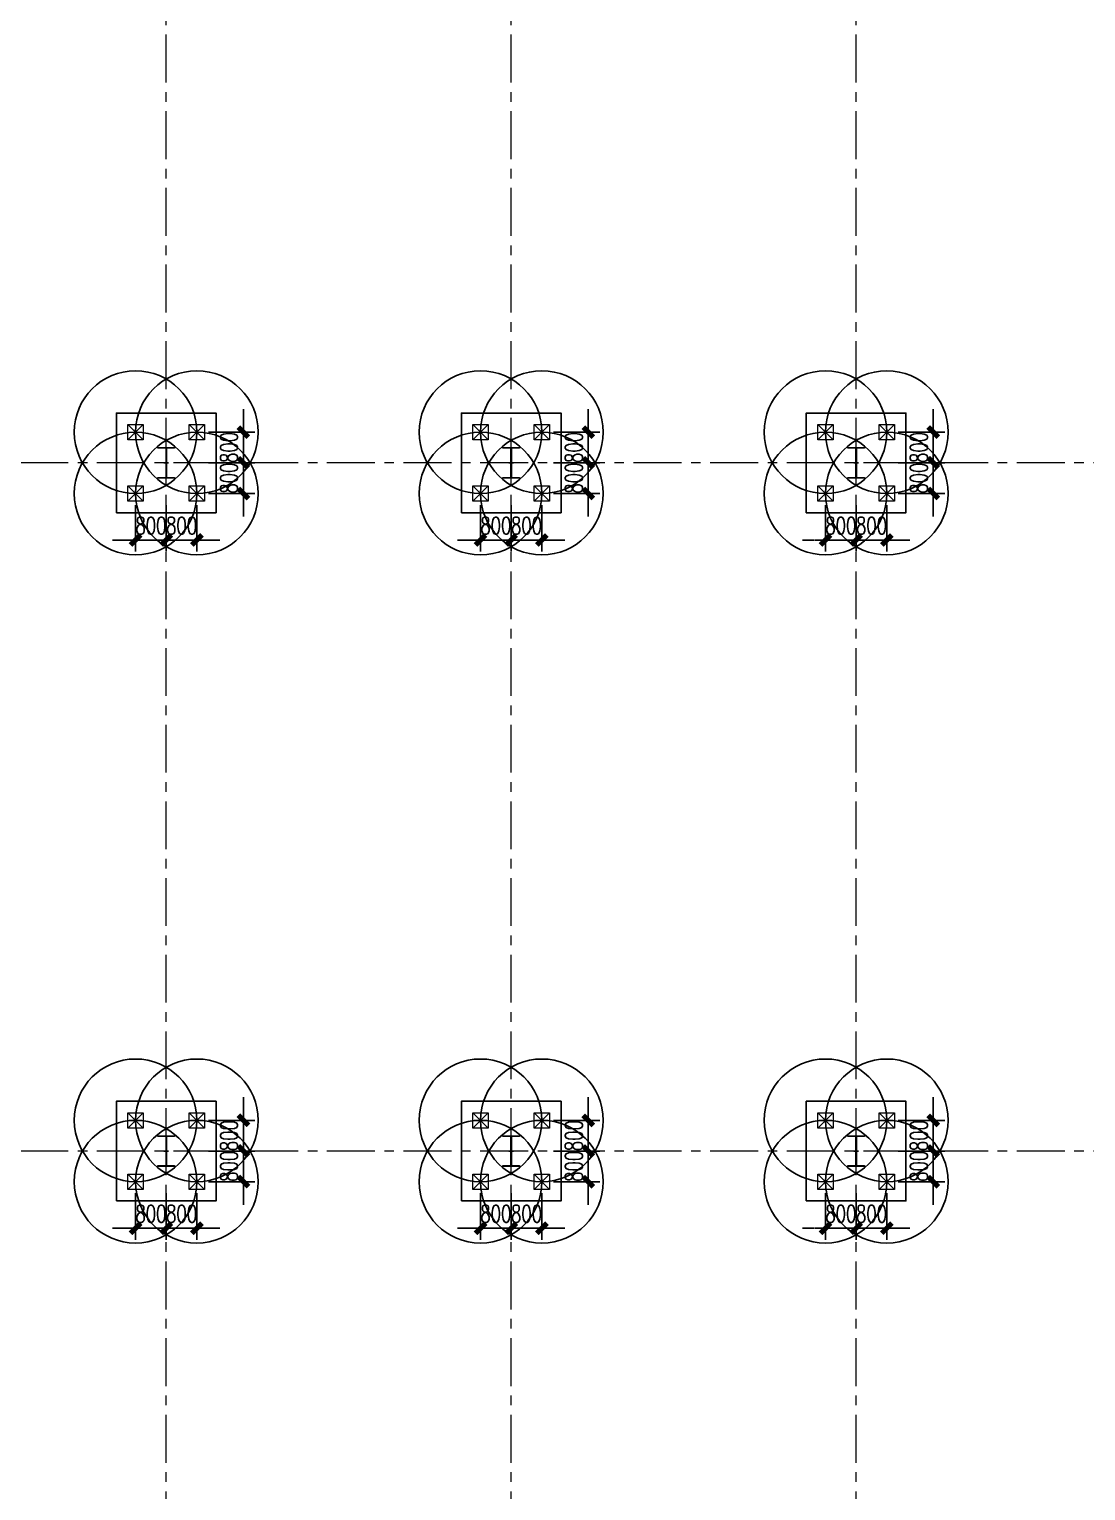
# Model space of a CAD drawing. Extents: x -1201378 to 2367219, y -619313 to 244905.
# Drawn here: x -831333 to -803767, y -246160 to -208038 of the extents above; entities that cross this region are included whole.
import ezdxf

# ---------------------------------------------------------------- set-up
doc = ezdxf.new("R2010")
doc.units = 0
doc.header["$LTSCALE"] = 1000
doc.linetypes.add('CENTER', pattern=[2, 1.25, -0.25, 0.25, -0.25])
doc.layers.get('0').update_dxf_attribs({"linetype": 'CONTINUOUS'})
doc.layers.get('Defpoints').update_dxf_attribs({"linetype": 'CONTINUOUS'})
for name, color, linetype in [('A-WINDOW', 140, 'CONTINUOUS'), ('S-DIMZ', 115, 'CONTINUOUS'), ('S-DOTE1', 140, 'CENTER'), ('S-HATCH1-W', 252, 'CONTINUOUS')]:
    doc.layers.add(name, color=color, linetype=linetype)
for name, color, linetype, lineweight in [('S-axis', 111, 'CONTINUOUS', 0), ('S-col', 2, 'CONTINUOUS', 0), ('S-dote', 5, 'CENTER', 0), ('S-zhuang', 1, 'CONTINUOUS', 0)]:
    doc.layers.add(name, color=color, linetype=linetype, lineweight=lineweight)
doc.styles.add('SS1', font='tj-romans1.shx', dxfattribs={"width": 0.7, "bigfont": 'tj-hztxt1.shx'})
doc.dimstyles.new('S-150-ARCHI', dxfattribs={"dimscale": 150, "dimtxt": 3, "dimasz": 2, "dimexe": 2, "dimexo": 2, "dimgap": 1, "dimtad": 1, "dimdec": 0, "dimzin": 0, "dimdsep": 46, "dimtxsty": 'SS1', "dimblk1": 'TT', "dimblk2": 'TT', "dimsah": 1, "dimcen": 1, "dimclrd": 256, "dimclre": 256, "dimclrt": 256, "dimadec": 0, "dimazin": 0, "dimtfac": 1, "dimtdec": 0, "dimtix": 1, "dimtmove": 2, "dimatfit": 0, "dimldrblk": 'TT', "dimfxl": 2, "dimtolj": 1, "dimtzin": 0, "dimarcsym": 0})

# ---------------------------------------------------------------- blocks, each defined once
blk = doc.blocks.new('w42343243')
at = {"layer": 'S-col'}
blk.add_lwpolyline([(-165069, 621020), (-164639, 621020), (-164639, 621002), (-164848, 621002), (-164848, 620238), (-164639, 620238), (-164639, 620220), (-165069, 620220), (-165069, 620238), (-164860, 620238), (-164860, 621002), (-165069, 621002)], close=True, dxfattribs=at)
blk = doc.blocks.new('42343')
at = {"layer": 'A-WINDOW'}
for p in [(-108000, -35800), (-99000, -35800), (-90000, -35800), (-108000, -53750), (-99000, -53750), (-90000, -53750)]:
    blk.add_blockref('w42343243', p, dxfattribs=at)
blk = doc.blocks.new('3#轴网')
at = {"layer": 'S-dote'}
for p, q in [((-227758.5, -363428.2), (-227758.5, -277948.2)), ((-218758.5, -363428.2), (-218758.5, -277944.2)), ((-209758.5, -363428.2), (-209758.5, -277944.2)), ((-78316.2, -319348.2), (-273210.6, -319348.2)), ((-78316.2, -337298.2), (-273210.6, -337298.2))]:
    blk.add_line(p, q, dxfattribs=at)
blk = doc.blocks.new('S-ZHUANG-400')
at = {"layer": 'S-zhuang'}
for p, q in [((200, -200), (-200, 200)), ((-200, -200), (200, 200))]:
    blk.add_line(p, q, dxfattribs=at)
blk.add_lwpolyline([(-200, 200), (200, 200), (200, -200), (-200, -200)], close=True, dxfattribs=at)
blk = doc.blocks.new('CT4')
at = {"layer": 'Defpoints'}
for centre in [(-100831, -168442), (-99231, -168442), (-100831, -170042), (-99231, -170042)]:
    blk.add_circle(centre, 1600, dxfattribs=at)
at = {"layer": 'S-DOTE1', "ltscale": 0.25}
for p, q in [((-99971, -169242), (-100091, -169242)), ((-100031, -169182), (-100031, -169302))]:
    blk.add_line(p, q, dxfattribs=at)
at = {"layer": 'S-HATCH1-W'}
blk.add_lwpolyline([(-101331, -170542), (-101331, -167942), (-98731, -167942), (-98731, -170542)], close=True, dxfattribs=at)
at = {"layer": 'S-zhuang', "rotation": 90.00000000000001}
for p in [(-100831, -168442), (-99231, -168442), (-100831, -170042), (-99231, -170042)]:
    blk.add_blockref('S-ZHUANG-400', p, dxfattribs=at)
blk = doc.blocks.new('TT')
blk.add_line((-0.97, 0), (0.97, 0))
at = {"const_width": 0.45}
blk.add_lwpolyline([(-0.44, -0.44), (0.44, 0.44)], dxfattribs=at)
blk = doc.blocks.new('*D544')
at = {"layer": 'Defpoints', "color": 0, "transparency": 16777216}
for p in [(-828558, -238098), (-827758, -238098), (-827758, -239311)]:
    blk.add_point(p, dxfattribs=at)
at = {"layer": 'S-DIMZ', "lineweight": -2, "transparency": 16777216}
for p, q in [((-828558, -238398), (-828558, -239611)), ((-827758, -238398), (-827758, -239611)), ((-828858, -239311), (-829158, -239311)), ((-828558, -239311), (-827758, -239311)), ((-827458, -239311), (-827158, -239311))]:
    blk.add_line(p, q, dxfattribs=at)
at = {"layer": 'S-DIMZ', "lineweight": -2, "transparency": 16777216, "xscale": 300, "yscale": 300, "zscale": 300}
blk.add_blockref('TT', (-828558, -239311), dxfattribs=at)
at = {"layer": 'S-DIMZ', "lineweight": -2, "transparency": 16777216, "xscale": 300, "yscale": 300, "zscale": 300, "rotation": 180}
blk.add_blockref('TT', (-827758, -239311), dxfattribs=at)
at = {"layer": 'S-DIMZ', "transparency": 16777216, "insert": (-828158, -238936), "char_height": 450, "attachment_point": 5, "style": 'SS1'}
blk.add_mtext('\\A1;800', dxfattribs=at)
blk = doc.blocks.new('*D545')
at = {"layer": 'Defpoints', "color": 0, "transparency": 16777216}
for p in [(-827758, -238098), (-826958, -238098), (-826958, -239311)]:
    blk.add_point(p, dxfattribs=at)
at = {"layer": 'S-DIMZ', "lineweight": -2, "transparency": 16777216}
for p, q in [((-827758, -238398), (-827758, -239611)), ((-826958, -238398), (-826958, -239611)), ((-828058, -239311), (-828358, -239311)), ((-827758, -239311), (-826958, -239311)), ((-826658, -239311), (-826358, -239311))]:
    blk.add_line(p, q, dxfattribs=at)
at = {"layer": 'S-DIMZ', "lineweight": -2, "transparency": 16777216, "xscale": 300, "yscale": 300, "zscale": 300}
blk.add_blockref('TT', (-827758, -239311), dxfattribs=at)
at = {"layer": 'S-DIMZ', "lineweight": -2, "transparency": 16777216, "xscale": 300, "yscale": 300, "zscale": 300, "rotation": 180}
blk.add_blockref('TT', (-826958, -239311), dxfattribs=at)
at = {"layer": 'S-DIMZ', "transparency": 16777216, "insert": (-827358, -238936), "char_height": 450, "attachment_point": 5, "style": 'SS1'}
blk.add_mtext('\\A1;800', dxfattribs=at)
blk = doc.blocks.new('*D546')
at = {"layer": 'Defpoints', "color": 0, "transparency": 16777216}
for p in [(-826958, -236498), (-826958, -237298), (-825746, -237298)]:
    blk.add_point(p, dxfattribs=at)
at = {"layer": 'S-DIMZ', "lineweight": -2, "transparency": 16777216}
for p, q in [((-825746, -236198), (-825746, -235898)), ((-826658, -236498), (-825446, -236498)), ((-825746, -236498), (-825746, -237298)), ((-826658, -237298), (-825446, -237298)), ((-825746, -237598), (-825746, -237898))]:
    blk.add_line(p, q, dxfattribs=at)
at = {"layer": 'S-DIMZ', "lineweight": -2, "transparency": 16777216, "xscale": 300, "yscale": 300, "zscale": 300}
for p, rotation in [((-825746, -236498), 270), ((-825746, -237298), 90)]:
    blk.add_blockref('TT', p, dxfattribs=dict(at, rotation=rotation))
at = {"layer": 'S-DIMZ', "transparency": 16777216, "insert": (-826121, -236898), "char_height": 450, "attachment_point": 5, "rotation": 90, "style": 'SS1'}
blk.add_mtext('\\A1;800', dxfattribs=at)
blk = doc.blocks.new('*D547')
at = {"layer": 'Defpoints', "color": 0, "transparency": 16777216}
for p in [(-826958, -237298), (-826958, -238098), (-825746, -238098)]:
    blk.add_point(p, dxfattribs=at)
at = {"layer": 'S-DIMZ', "lineweight": -2, "transparency": 16777216}
for p, q in [((-825746, -236998), (-825746, -236698)), ((-826658, -237298), (-825446, -237298)), ((-825746, -237298), (-825746, -238098)), ((-826658, -238098), (-825446, -238098)), ((-825746, -238398), (-825746, -238698))]:
    blk.add_line(p, q, dxfattribs=at)
at = {"layer": 'S-DIMZ', "lineweight": -2, "transparency": 16777216, "xscale": 300, "yscale": 300, "zscale": 300}
for p, rotation in [((-825746, -237298), 270), ((-825746, -238098), 90)]:
    blk.add_blockref('TT', p, dxfattribs=dict(at, rotation=rotation))
at = {"layer": 'S-DIMZ', "transparency": 16777216, "insert": (-826121, -237698), "char_height": 450, "attachment_point": 5, "rotation": 90, "style": 'SS1'}
blk.add_mtext('\\A1;800', dxfattribs=at)
blk = doc.blocks.new('*D548')
at = {"layer": 'Defpoints', "color": 0, "transparency": 16777216}
for p in [(-828558, -220148), (-827758, -220148), (-827758, -221361)]:
    blk.add_point(p, dxfattribs=at)
at = {"layer": 'S-DIMZ', "lineweight": -2, "transparency": 16777216}
for p, q in [((-828558, -220448), (-828558, -221661)), ((-827758, -220448), (-827758, -221661)), ((-828858, -221361), (-829158, -221361)), ((-828558, -221361), (-827758, -221361)), ((-827458, -221361), (-827158, -221361))]:
    blk.add_line(p, q, dxfattribs=at)
at = {"layer": 'S-DIMZ', "lineweight": -2, "transparency": 16777216, "xscale": 300, "yscale": 300, "zscale": 300}
blk.add_blockref('TT', (-828558, -221361), dxfattribs=at)
at = {"layer": 'S-DIMZ', "lineweight": -2, "transparency": 16777216, "xscale": 300, "yscale": 300, "zscale": 300, "rotation": 180}
blk.add_blockref('TT', (-827758, -221361), dxfattribs=at)
at = {"layer": 'S-DIMZ', "transparency": 16777216, "insert": (-828158, -220986), "char_height": 450, "attachment_point": 5, "style": 'SS1'}
blk.add_mtext('\\A1;800', dxfattribs=at)
blk = doc.blocks.new('*D549')
at = {"layer": 'Defpoints', "color": 0, "transparency": 16777216}
for p in [(-827758, -220148), (-826958, -220148), (-826958, -221361)]:
    blk.add_point(p, dxfattribs=at)
at = {"layer": 'S-DIMZ', "lineweight": -2, "transparency": 16777216}
for p, q in [((-827758, -220448), (-827758, -221661)), ((-826958, -220448), (-826958, -221661)), ((-828058, -221361), (-828358, -221361)), ((-827758, -221361), (-826958, -221361)), ((-826658, -221361), (-826358, -221361))]:
    blk.add_line(p, q, dxfattribs=at)
at = {"layer": 'S-DIMZ', "lineweight": -2, "transparency": 16777216, "xscale": 300, "yscale": 300, "zscale": 300}
blk.add_blockref('TT', (-827758, -221361), dxfattribs=at)
at = {"layer": 'S-DIMZ', "lineweight": -2, "transparency": 16777216, "xscale": 300, "yscale": 300, "zscale": 300, "rotation": 180}
blk.add_blockref('TT', (-826958, -221361), dxfattribs=at)
at = {"layer": 'S-DIMZ', "transparency": 16777216, "insert": (-827358, -220986), "char_height": 450, "attachment_point": 5, "style": 'SS1'}
blk.add_mtext('\\A1;800', dxfattribs=at)
blk = doc.blocks.new('*D550')
at = {"layer": 'Defpoints', "color": 0, "transparency": 16777216}
for p in [(-826958, -218548), (-826958, -219348), (-825746, -219348)]:
    blk.add_point(p, dxfattribs=at)
at = {"layer": 'S-DIMZ', "lineweight": -2, "transparency": 16777216}
for p, q in [((-825746, -218248), (-825746, -217948)), ((-826658, -218548), (-825446, -218548)), ((-825746, -218548), (-825746, -219348)), ((-826658, -219348), (-825446, -219348)), ((-825746, -219648), (-825746, -219948))]:
    blk.add_line(p, q, dxfattribs=at)
at = {"layer": 'S-DIMZ', "lineweight": -2, "transparency": 16777216, "xscale": 300, "yscale": 300, "zscale": 300}
for p, rotation in [((-825746, -218548), 270), ((-825746, -219348), 90)]:
    blk.add_blockref('TT', p, dxfattribs=dict(at, rotation=rotation))
at = {"layer": 'S-DIMZ', "transparency": 16777216, "insert": (-826121, -218948), "char_height": 450, "attachment_point": 5, "rotation": 90, "style": 'SS1'}
blk.add_mtext('\\A1;800', dxfattribs=at)
blk = doc.blocks.new('*D551')
at = {"layer": 'Defpoints', "color": 0, "transparency": 16777216}
for p in [(-826958, -219348), (-826958, -220148), (-825746, -220148)]:
    blk.add_point(p, dxfattribs=at)
at = {"layer": 'S-DIMZ', "lineweight": -2, "transparency": 16777216}
for p, q in [((-825746, -219048), (-825746, -218748)), ((-826658, -219348), (-825446, -219348)), ((-825746, -219348), (-825746, -220148)), ((-826658, -220148), (-825446, -220148)), ((-825746, -220448), (-825746, -220748))]:
    blk.add_line(p, q, dxfattribs=at)
at = {"layer": 'S-DIMZ', "lineweight": -2, "transparency": 16777216, "xscale": 300, "yscale": 300, "zscale": 300}
for p, rotation in [((-825746, -219348), 270), ((-825746, -220148), 90)]:
    blk.add_blockref('TT', p, dxfattribs=dict(at, rotation=rotation))
at = {"layer": 'S-DIMZ', "transparency": 16777216, "insert": (-826121, -219748), "char_height": 450, "attachment_point": 5, "rotation": 90, "style": 'SS1'}
blk.add_mtext('\\A1;800', dxfattribs=at)
blk = doc.blocks.new('*D578')
at = {"layer": 'Defpoints', "color": 0, "transparency": 16777216}
for p in [(-819558, -238098), (-818758, -238098), (-818758, -239311)]:
    blk.add_point(p, dxfattribs=at)
at = {"layer": 'S-DIMZ', "lineweight": -2, "transparency": 16777216}
for p, q in [((-819558, -238398), (-819558, -239611)), ((-818758, -238398), (-818758, -239611)), ((-819858, -239311), (-820158, -239311)), ((-819558, -239311), (-818758, -239311)), ((-818458, -239311), (-818158, -239311))]:
    blk.add_line(p, q, dxfattribs=at)
at = {"layer": 'S-DIMZ', "lineweight": -2, "transparency": 16777216, "xscale": 300, "yscale": 300, "zscale": 300}
blk.add_blockref('TT', (-819558, -239311), dxfattribs=at)
at = {"layer": 'S-DIMZ', "lineweight": -2, "transparency": 16777216, "xscale": 300, "yscale": 300, "zscale": 300, "rotation": 180}
blk.add_blockref('TT', (-818758, -239311), dxfattribs=at)
at = {"layer": 'S-DIMZ', "transparency": 16777216, "insert": (-819158, -238936), "char_height": 450, "attachment_point": 5, "style": 'SS1'}
blk.add_mtext('\\A1;800', dxfattribs=at)
blk = doc.blocks.new('*D579')
at = {"layer": 'Defpoints', "color": 0, "transparency": 16777216}
for p in [(-818758, -238098), (-817958, -238098), (-817958, -239311)]:
    blk.add_point(p, dxfattribs=at)
at = {"layer": 'S-DIMZ', "lineweight": -2, "transparency": 16777216}
for p, q in [((-818758, -238398), (-818758, -239611)), ((-817958, -238398), (-817958, -239611)), ((-819058, -239311), (-819358, -239311)), ((-818758, -239311), (-817958, -239311)), ((-817658, -239311), (-817358, -239311))]:
    blk.add_line(p, q, dxfattribs=at)
at = {"layer": 'S-DIMZ', "lineweight": -2, "transparency": 16777216, "xscale": 300, "yscale": 300, "zscale": 300}
blk.add_blockref('TT', (-818758, -239311), dxfattribs=at)
at = {"layer": 'S-DIMZ', "lineweight": -2, "transparency": 16777216, "xscale": 300, "yscale": 300, "zscale": 300, "rotation": 180}
blk.add_blockref('TT', (-817958, -239311), dxfattribs=at)
at = {"layer": 'S-DIMZ', "transparency": 16777216, "insert": (-818358, -238936), "char_height": 450, "attachment_point": 5, "style": 'SS1'}
blk.add_mtext('\\A1;800', dxfattribs=at)
blk = doc.blocks.new('*D580')
at = {"layer": 'Defpoints', "color": 0, "transparency": 16777216}
for p in [(-817958, -236498), (-817958, -237298), (-816746, -237298)]:
    blk.add_point(p, dxfattribs=at)
at = {"layer": 'S-DIMZ', "lineweight": -2, "transparency": 16777216}
for p, q in [((-816746, -236198), (-816746, -235898)), ((-817658, -236498), (-816446, -236498)), ((-816746, -236498), (-816746, -237298)), ((-817658, -237298), (-816446, -237298)), ((-816746, -237598), (-816746, -237898))]:
    blk.add_line(p, q, dxfattribs=at)
at = {"layer": 'S-DIMZ', "lineweight": -2, "transparency": 16777216, "xscale": 300, "yscale": 300, "zscale": 300}
for p, rotation in [((-816746, -236498), 270), ((-816746, -237298), 90)]:
    blk.add_blockref('TT', p, dxfattribs=dict(at, rotation=rotation))
at = {"layer": 'S-DIMZ', "transparency": 16777216, "insert": (-817121, -236898), "char_height": 450, "attachment_point": 5, "rotation": 90, "style": 'SS1'}
blk.add_mtext('\\A1;800', dxfattribs=at)
blk = doc.blocks.new('*D581')
at = {"layer": 'Defpoints', "color": 0, "transparency": 16777216}
for p in [(-817958, -237298), (-817958, -238098), (-816746, -238098)]:
    blk.add_point(p, dxfattribs=at)
at = {"layer": 'S-DIMZ', "lineweight": -2, "transparency": 16777216}
for p, q in [((-816746, -236998), (-816746, -236698)), ((-817658, -237298), (-816446, -237298)), ((-816746, -237298), (-816746, -238098)), ((-817658, -238098), (-816446, -238098)), ((-816746, -238398), (-816746, -238698))]:
    blk.add_line(p, q, dxfattribs=at)
at = {"layer": 'S-DIMZ', "lineweight": -2, "transparency": 16777216, "xscale": 300, "yscale": 300, "zscale": 300}
for p, rotation in [((-816746, -237298), 270), ((-816746, -238098), 90)]:
    blk.add_blockref('TT', p, dxfattribs=dict(at, rotation=rotation))
at = {"layer": 'S-DIMZ', "transparency": 16777216, "insert": (-817121, -237698), "char_height": 450, "attachment_point": 5, "rotation": 90, "style": 'SS1'}
blk.add_mtext('\\A1;800', dxfattribs=at)
blk = doc.blocks.new('*D570')
at = {"layer": 'Defpoints', "color": 0, "transparency": 16777216}
for p in [(-819558, -220148), (-818758, -220148), (-818758, -221361)]:
    blk.add_point(p, dxfattribs=at)
at = {"layer": 'S-DIMZ', "lineweight": -2, "transparency": 16777216}
for p, q in [((-819558, -220448), (-819558, -221661)), ((-818758, -220448), (-818758, -221661)), ((-819858, -221361), (-820158, -221361)), ((-819558, -221361), (-818758, -221361)), ((-818458, -221361), (-818158, -221361))]:
    blk.add_line(p, q, dxfattribs=at)
at = {"layer": 'S-DIMZ', "lineweight": -2, "transparency": 16777216, "xscale": 300, "yscale": 300, "zscale": 300}
blk.add_blockref('TT', (-819558, -221361), dxfattribs=at)
at = {"layer": 'S-DIMZ', "lineweight": -2, "transparency": 16777216, "xscale": 300, "yscale": 300, "zscale": 300, "rotation": 180}
blk.add_blockref('TT', (-818758, -221361), dxfattribs=at)
at = {"layer": 'S-DIMZ', "transparency": 16777216, "insert": (-819158, -220986), "char_height": 450, "attachment_point": 5, "style": 'SS1'}
blk.add_mtext('\\A1;800', dxfattribs=at)
blk = doc.blocks.new('*D571')
at = {"layer": 'Defpoints', "color": 0, "transparency": 16777216}
for p in [(-818758, -220148), (-817958, -220148), (-817958, -221361)]:
    blk.add_point(p, dxfattribs=at)
at = {"layer": 'S-DIMZ', "lineweight": -2, "transparency": 16777216}
for p, q in [((-818758, -220448), (-818758, -221661)), ((-817958, -220448), (-817958, -221661)), ((-819058, -221361), (-819358, -221361)), ((-818758, -221361), (-817958, -221361)), ((-817658, -221361), (-817358, -221361))]:
    blk.add_line(p, q, dxfattribs=at)
at = {"layer": 'S-DIMZ', "lineweight": -2, "transparency": 16777216, "xscale": 300, "yscale": 300, "zscale": 300}
blk.add_blockref('TT', (-818758, -221361), dxfattribs=at)
at = {"layer": 'S-DIMZ', "lineweight": -2, "transparency": 16777216, "xscale": 300, "yscale": 300, "zscale": 300, "rotation": 180}
blk.add_blockref('TT', (-817958, -221361), dxfattribs=at)
at = {"layer": 'S-DIMZ', "transparency": 16777216, "insert": (-818358, -220986), "char_height": 450, "attachment_point": 5, "style": 'SS1'}
blk.add_mtext('\\A1;800', dxfattribs=at)
blk = doc.blocks.new('*D572')
at = {"layer": 'Defpoints', "color": 0, "transparency": 16777216}
for p in [(-817958, -218548), (-817958, -219348), (-816746, -219348)]:
    blk.add_point(p, dxfattribs=at)
at = {"layer": 'S-DIMZ', "lineweight": -2, "transparency": 16777216}
for p, q in [((-816746, -218248), (-816746, -217948)), ((-817658, -218548), (-816446, -218548)), ((-816746, -218548), (-816746, -219348)), ((-817658, -219348), (-816446, -219348)), ((-816746, -219648), (-816746, -219948))]:
    blk.add_line(p, q, dxfattribs=at)
at = {"layer": 'S-DIMZ', "lineweight": -2, "transparency": 16777216, "xscale": 300, "yscale": 300, "zscale": 300}
for p, rotation in [((-816746, -218548), 270), ((-816746, -219348), 90)]:
    blk.add_blockref('TT', p, dxfattribs=dict(at, rotation=rotation))
at = {"layer": 'S-DIMZ', "transparency": 16777216, "insert": (-817121, -218948), "char_height": 450, "attachment_point": 5, "rotation": 90, "style": 'SS1'}
blk.add_mtext('\\A1;800', dxfattribs=at)
blk = doc.blocks.new('*D573')
at = {"layer": 'Defpoints', "color": 0, "transparency": 16777216}
for p in [(-817958, -219348), (-817958, -220148), (-816746, -220148)]:
    blk.add_point(p, dxfattribs=at)
at = {"layer": 'S-DIMZ', "lineweight": -2, "transparency": 16777216}
for p, q in [((-816746, -219048), (-816746, -218748)), ((-817658, -219348), (-816446, -219348)), ((-816746, -219348), (-816746, -220148)), ((-817658, -220148), (-816446, -220148)), ((-816746, -220448), (-816746, -220748))]:
    blk.add_line(p, q, dxfattribs=at)
at = {"layer": 'S-DIMZ', "lineweight": -2, "transparency": 16777216, "xscale": 300, "yscale": 300, "zscale": 300}
for p, rotation in [((-816746, -219348), 270), ((-816746, -220148), 90)]:
    blk.add_blockref('TT', p, dxfattribs=dict(at, rotation=rotation))
at = {"layer": 'S-DIMZ', "transparency": 16777216, "insert": (-817121, -219748), "char_height": 450, "attachment_point": 5, "rotation": 90, "style": 'SS1'}
blk.add_mtext('\\A1;800', dxfattribs=at)
blk = doc.blocks.new('*D594')
at = {"layer": 'Defpoints', "color": 0, "transparency": 16777216}
for p in [(-810558, -238098), (-809758, -238098), (-809758, -239311)]:
    blk.add_point(p, dxfattribs=at)
at = {"layer": 'S-DIMZ', "lineweight": -2, "transparency": 16777216}
for p, q in [((-810558, -238398), (-810558, -239611)), ((-809758, -238398), (-809758, -239611)), ((-810858, -239311), (-811158, -239311)), ((-810558, -239311), (-809758, -239311)), ((-809458, -239311), (-809158, -239311))]:
    blk.add_line(p, q, dxfattribs=at)
at = {"layer": 'S-DIMZ', "lineweight": -2, "transparency": 16777216, "xscale": 300, "yscale": 300, "zscale": 300}
blk.add_blockref('TT', (-810558, -239311), dxfattribs=at)
at = {"layer": 'S-DIMZ', "lineweight": -2, "transparency": 16777216, "xscale": 300, "yscale": 300, "zscale": 300, "rotation": 180}
blk.add_blockref('TT', (-809758, -239311), dxfattribs=at)
at = {"layer": 'S-DIMZ', "transparency": 16777216, "insert": (-810158, -238936), "char_height": 450, "attachment_point": 5, "style": 'SS1'}
blk.add_mtext('\\A1;800', dxfattribs=at)
blk = doc.blocks.new('*D595')
at = {"layer": 'Defpoints', "color": 0, "transparency": 16777216}
for p in [(-809758, -238098), (-808958, -238098), (-808958, -239311)]:
    blk.add_point(p, dxfattribs=at)
at = {"layer": 'S-DIMZ', "lineweight": -2, "transparency": 16777216}
for p, q in [((-809758, -238398), (-809758, -239611)), ((-808958, -238398), (-808958, -239611)), ((-810058, -239311), (-810358, -239311)), ((-809758, -239311), (-808958, -239311)), ((-808658, -239311), (-808358, -239311))]:
    blk.add_line(p, q, dxfattribs=at)
at = {"layer": 'S-DIMZ', "lineweight": -2, "transparency": 16777216, "xscale": 300, "yscale": 300, "zscale": 300}
blk.add_blockref('TT', (-809758, -239311), dxfattribs=at)
at = {"layer": 'S-DIMZ', "lineweight": -2, "transparency": 16777216, "xscale": 300, "yscale": 300, "zscale": 300, "rotation": 180}
blk.add_blockref('TT', (-808958, -239311), dxfattribs=at)
at = {"layer": 'S-DIMZ', "transparency": 16777216, "insert": (-809358, -238936), "char_height": 450, "attachment_point": 5, "style": 'SS1'}
blk.add_mtext('\\A1;800', dxfattribs=at)
blk = doc.blocks.new('*D596')
at = {"layer": 'Defpoints', "color": 0, "transparency": 16777216}
for p in [(-808958, -236498), (-808958, -237298), (-807746, -237298)]:
    blk.add_point(p, dxfattribs=at)
at = {"layer": 'S-DIMZ', "lineweight": -2, "transparency": 16777216}
for p, q in [((-807746, -236198), (-807746, -235898)), ((-808658, -236498), (-807446, -236498)), ((-807746, -236498), (-807746, -237298)), ((-808658, -237298), (-807446, -237298)), ((-807746, -237598), (-807746, -237898))]:
    blk.add_line(p, q, dxfattribs=at)
at = {"layer": 'S-DIMZ', "lineweight": -2, "transparency": 16777216, "xscale": 300, "yscale": 300, "zscale": 300}
for p, rotation in [((-807746, -236498), 270), ((-807746, -237298), 90)]:
    blk.add_blockref('TT', p, dxfattribs=dict(at, rotation=rotation))
at = {"layer": 'S-DIMZ', "transparency": 16777216, "insert": (-808121, -236898), "char_height": 450, "attachment_point": 5, "rotation": 90, "style": 'SS1'}
blk.add_mtext('\\A1;800', dxfattribs=at)
blk = doc.blocks.new('*D597')
at = {"layer": 'Defpoints', "color": 0, "transparency": 16777216}
for p in [(-808958, -237298), (-808958, -238098), (-807746, -238098)]:
    blk.add_point(p, dxfattribs=at)
at = {"layer": 'S-DIMZ', "lineweight": -2, "transparency": 16777216}
for p, q in [((-807746, -236998), (-807746, -236698)), ((-808658, -237298), (-807446, -237298)), ((-807746, -237298), (-807746, -238098)), ((-808658, -238098), (-807446, -238098)), ((-807746, -238398), (-807746, -238698))]:
    blk.add_line(p, q, dxfattribs=at)
at = {"layer": 'S-DIMZ', "lineweight": -2, "transparency": 16777216, "xscale": 300, "yscale": 300, "zscale": 300}
for p, rotation in [((-807746, -237298), 270), ((-807746, -238098), 90)]:
    blk.add_blockref('TT', p, dxfattribs=dict(at, rotation=rotation))
at = {"layer": 'S-DIMZ', "transparency": 16777216, "insert": (-808121, -237698), "char_height": 450, "attachment_point": 5, "rotation": 90, "style": 'SS1'}
blk.add_mtext('\\A1;800', dxfattribs=at)
blk = doc.blocks.new('*D586')
at = {"layer": 'Defpoints', "color": 0, "transparency": 16777216}
for p in [(-810558, -220148), (-809758, -220148), (-809758, -221361)]:
    blk.add_point(p, dxfattribs=at)
at = {"layer": 'S-DIMZ', "lineweight": -2, "transparency": 16777216}
for p, q in [((-810558, -220448), (-810558, -221661)), ((-809758, -220448), (-809758, -221661)), ((-810858, -221361), (-811158, -221361)), ((-810558, -221361), (-809758, -221361)), ((-809458, -221361), (-809158, -221361))]:
    blk.add_line(p, q, dxfattribs=at)
at = {"layer": 'S-DIMZ', "lineweight": -2, "transparency": 16777216, "xscale": 300, "yscale": 300, "zscale": 300}
blk.add_blockref('TT', (-810558, -221361), dxfattribs=at)
at = {"layer": 'S-DIMZ', "lineweight": -2, "transparency": 16777216, "xscale": 300, "yscale": 300, "zscale": 300, "rotation": 180}
blk.add_blockref('TT', (-809758, -221361), dxfattribs=at)
at = {"layer": 'S-DIMZ', "transparency": 16777216, "insert": (-810158, -220986), "char_height": 450, "attachment_point": 5, "style": 'SS1'}
blk.add_mtext('\\A1;800', dxfattribs=at)
blk = doc.blocks.new('*D587')
at = {"layer": 'Defpoints', "color": 0, "transparency": 16777216}
for p in [(-809758, -220148), (-808958, -220148), (-808958, -221361)]:
    blk.add_point(p, dxfattribs=at)
at = {"layer": 'S-DIMZ', "lineweight": -2, "transparency": 16777216}
for p, q in [((-809758, -220448), (-809758, -221661)), ((-808958, -220448), (-808958, -221661)), ((-810058, -221361), (-810358, -221361)), ((-809758, -221361), (-808958, -221361)), ((-808658, -221361), (-808358, -221361))]:
    blk.add_line(p, q, dxfattribs=at)
at = {"layer": 'S-DIMZ', "lineweight": -2, "transparency": 16777216, "xscale": 300, "yscale": 300, "zscale": 300}
blk.add_blockref('TT', (-809758, -221361), dxfattribs=at)
at = {"layer": 'S-DIMZ', "lineweight": -2, "transparency": 16777216, "xscale": 300, "yscale": 300, "zscale": 300, "rotation": 180}
blk.add_blockref('TT', (-808958, -221361), dxfattribs=at)
at = {"layer": 'S-DIMZ', "transparency": 16777216, "insert": (-809358, -220986), "char_height": 450, "attachment_point": 5, "style": 'SS1'}
blk.add_mtext('\\A1;800', dxfattribs=at)
blk = doc.blocks.new('*D588')
at = {"layer": 'Defpoints', "color": 0, "transparency": 16777216}
for p in [(-808958, -218548), (-808958, -219348), (-807746, -219348)]:
    blk.add_point(p, dxfattribs=at)
at = {"layer": 'S-DIMZ', "lineweight": -2, "transparency": 16777216}
for p, q in [((-807746, -218248), (-807746, -217948)), ((-808658, -218548), (-807446, -218548)), ((-807746, -218548), (-807746, -219348)), ((-808658, -219348), (-807446, -219348)), ((-807746, -219648), (-807746, -219948))]:
    blk.add_line(p, q, dxfattribs=at)
at = {"layer": 'S-DIMZ', "lineweight": -2, "transparency": 16777216, "xscale": 300, "yscale": 300, "zscale": 300}
for p, rotation in [((-807746, -218548), 270), ((-807746, -219348), 90)]:
    blk.add_blockref('TT', p, dxfattribs=dict(at, rotation=rotation))
at = {"layer": 'S-DIMZ', "transparency": 16777216, "insert": (-808121, -218948), "char_height": 450, "attachment_point": 5, "rotation": 90, "style": 'SS1'}
blk.add_mtext('\\A1;800', dxfattribs=at)
blk = doc.blocks.new('*D589')
at = {"layer": 'Defpoints', "color": 0, "transparency": 16777216}
for p in [(-808958, -219348), (-808958, -220148), (-807746, -220148)]:
    blk.add_point(p, dxfattribs=at)
at = {"layer": 'S-DIMZ', "lineweight": -2, "transparency": 16777216}
for p, q in [((-807746, -219048), (-807746, -218748)), ((-808658, -219348), (-807446, -219348)), ((-807746, -219348), (-807746, -220148)), ((-808658, -220148), (-807446, -220148)), ((-807746, -220448), (-807746, -220748))]:
    blk.add_line(p, q, dxfattribs=at)
at = {"layer": 'S-DIMZ', "lineweight": -2, "transparency": 16777216, "xscale": 300, "yscale": 300, "zscale": 300}
for p, rotation in [((-807746, -219348), 270), ((-807746, -220148), 90)]:
    blk.add_blockref('TT', p, dxfattribs=dict(at, rotation=rotation))
at = {"layer": 'S-DIMZ', "transparency": 16777216, "insert": (-808121, -219748), "char_height": 450, "attachment_point": 5, "rotation": 90, "style": 'SS1'}
blk.add_mtext('\\A1;800', dxfattribs=at)

msp = doc.modelspace()

# ---------------------------------------------------------------- block references
at = {"layer": 'S-axis'}
msp.add_blockref('3#轴网', (-600000, 100000), dxfattribs=at)
at = {"layer": 'S-col'}
msp.add_blockref('42343', (-554904.3, -804168.2), dxfattribs=at)
at = {"layer": 'S-zhuang'}
for p in [(-727727.3, -50106.2), (-718727.3, -50106.2), (-709727.3, -50106.2), (-727727.3, -68056.2), (-718727.3, -68056.2), (-709727.3, -68056.2)]:
    msp.add_blockref('CT4', p, dxfattribs=at)

# ---------------------------------------------------------------- dimensions: what is measured, and where the dimension line sits
at = {"layer": 'S-DIMZ'}
for base, p1, p2, picture, middle in [((-825746, -219348.2), (-826958.4, -218548.2), (-826958.4, -219348.2), '*D550', (-826121, -218948.2)), ((-816746, -219348.2), (-817958.4, -218548.2), (-817958.4, -219348.2), '*D572', (-817121, -218948.2)), ((-807746, -219348.2), (-808958.4, -218548.2), (-808958.4, -219348.2), '*D588', (-808121, -218948.2)), ((-825746, -220148.2), (-826958.4, -219348.2), (-826958.4, -220148.2), '*D551', (-826121, -219748.2)), ((-816746, -220148.2), (-817958.4, -219348.2), (-817958.4, -220148.2), '*D573', (-817121, -219748.2)), ((-807746, -220148.2), (-808958.4, -219348.2), (-808958.4, -220148.2), '*D589', (-808121, -219748.2)), ((-825746, -237298.1), (-826958.4, -236498.2), (-826958.4, -237298.1), '*D546', (-826121, -236898.2)), ((-816746, -237298.1), (-817958.4, -236498.2), (-817958.4, -237298.1), '*D580', (-817121, -236898.2)), ((-807746, -237298.1), (-808958.4, -236498.2), (-808958.4, -237298.1), '*D596', (-808121, -236898.2)), ((-825746, -238098.2), (-826958.4, -237298.1), (-826958.4, -238098.2), '*D547', (-826121, -237698.2)), ((-816746, -238098.2), (-817958.4, -237298.1), (-817958.4, -238098.2), '*D581', (-817121, -237698.2)), ((-807746, -238098.2), (-808958.4, -237298.1), (-808958.4, -238098.2), '*D597', (-808121, -237698.2))]:
    dim = msp.add_linear_dim(base=base, p1=p1, p2=p2, angle=270, dimstyle='S-150-ARCHI', override={"dimexo": 2}, dxfattribs=at)
    dim.commit()
    dim.dimension.update_dxf_attribs({"geometry": picture, "text_midpoint": middle})
for base, p1, p2, picture, middle in [((-827758.5, -221360.7), (-828558.4, -220148.2), (-827758.5, -220148.2), '*D548', (-828158.4, -220985.7)), ((-826958.4, -221360.7), (-827758.5, -220148.2), (-826958.4, -220148.2), '*D549', (-827358.4, -220985.7)), ((-818758.5, -221360.7), (-819558.4, -220148.2), (-818758.5, -220148.2), '*D570', (-819158.4, -220985.7)), ((-817958.4, -221360.7), (-818758.5, -220148.2), (-817958.4, -220148.2), '*D571', (-818358.4, -220985.7)), ((-809758.5, -221360.7), (-810558.4, -220148.2), (-809758.5, -220148.2), '*D586', (-810158.4, -220985.7)), ((-808958.4, -221360.7), (-809758.5, -220148.2), (-808958.4, -220148.2), '*D587', (-809358.4, -220985.7)), ((-827758.5, -239310.6), (-828558.4, -238098.2), (-827758.5, -238098.2), '*D544', (-828158.4, -238935.6)), ((-826958.4, -239310.6), (-827758.5, -238098.2), (-826958.4, -238098.2), '*D545', (-827358.4, -238935.6)), ((-818758.5, -239310.6), (-819558.4, -238098.2), (-818758.5, -238098.2), '*D578', (-819158.4, -238935.6)), ((-817958.4, -239310.6), (-818758.5, -238098.2), (-817958.4, -238098.2), '*D579', (-818358.4, -238935.6)), ((-809758.5, -239310.6), (-810558.4, -238098.2), (-809758.5, -238098.2), '*D594', (-810158.4, -238935.6)), ((-808958.4, -239310.6), (-809758.5, -238098.2), (-808958.4, -238098.2), '*D595', (-809358.4, -238935.6))]:
    dim = msp.add_linear_dim(base=base, p1=p1, p2=p2, dimstyle='S-150-ARCHI', override={"dimexo": 2}, dxfattribs=at)
    dim.commit()
    dim.dimension.update_dxf_attribs({"geometry": picture, "text_midpoint": middle})

doc.saveas('drawing.dxf')
